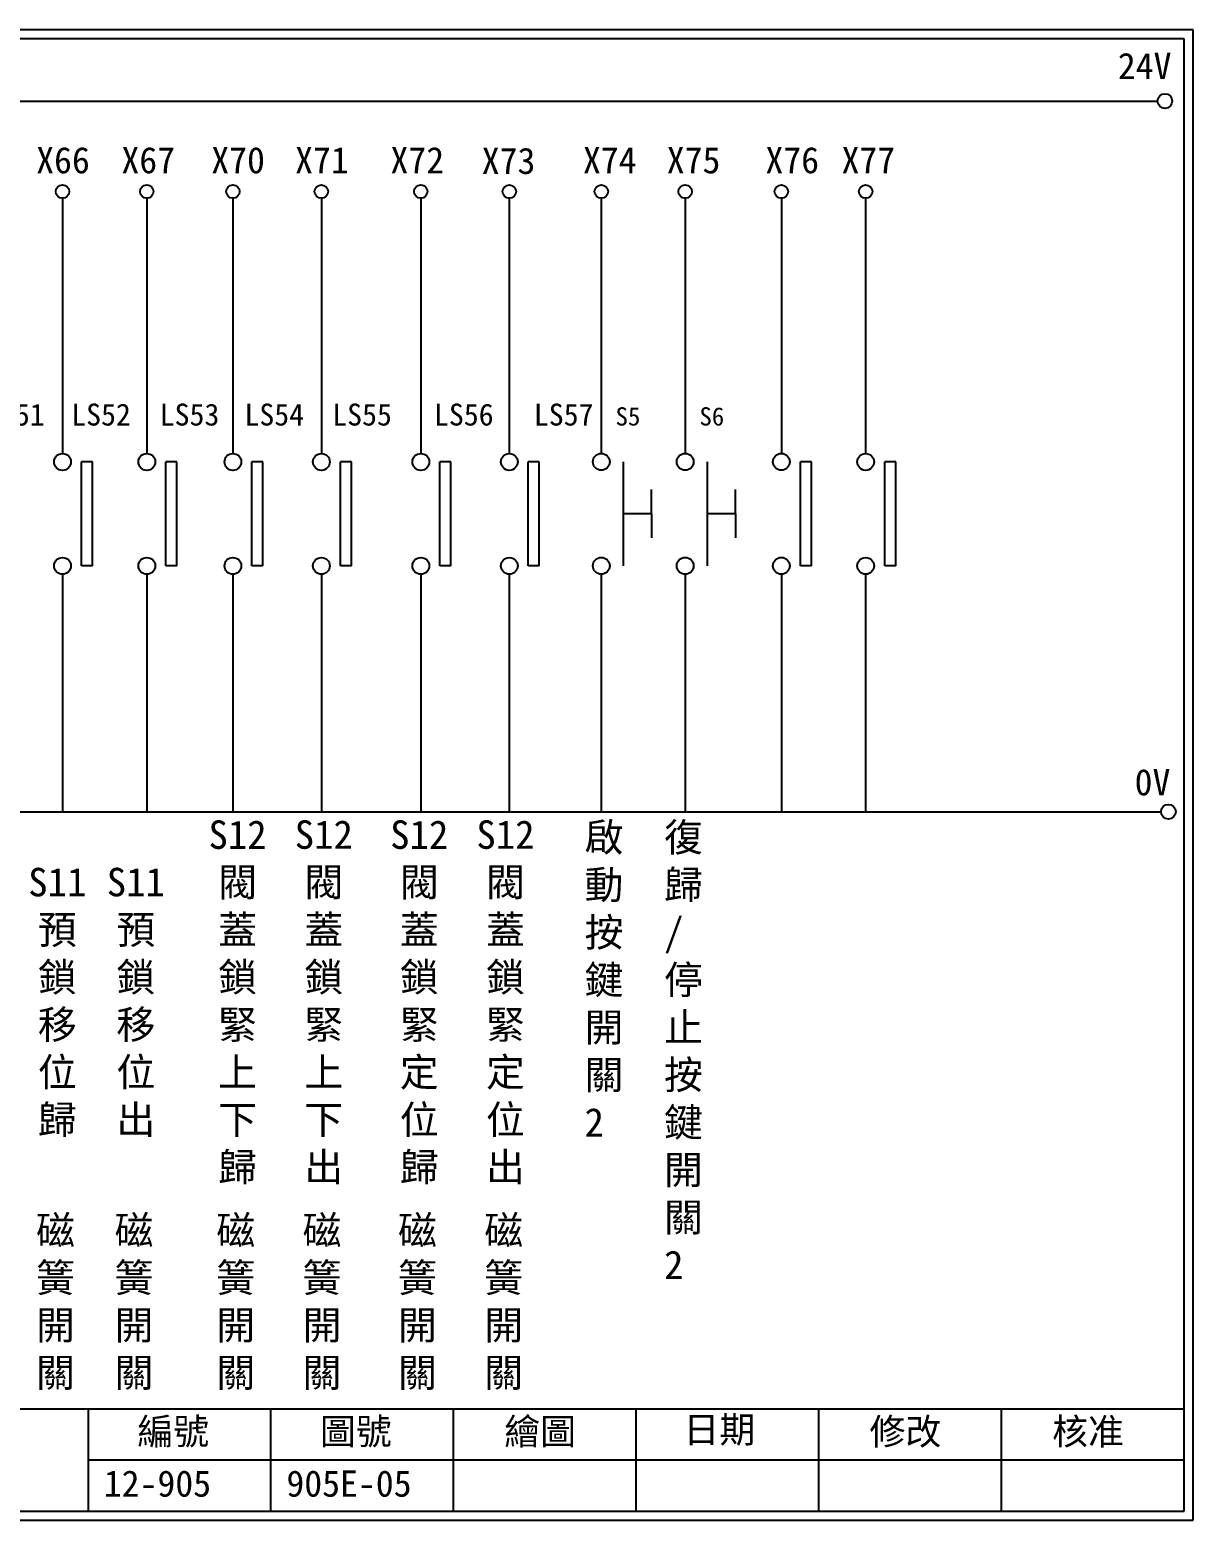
# Model space of a CAD drawing. Extents: x 325 to 612, y 3 to 207.
# Drawn here: x 453.1 to 612.3, y 3 to 207 of the extents above; entities that cross this region are included whole.
import ezdxf

# ---------------------------------------------------------------- set-up
doc = ezdxf.new("R2010")
doc.units = 0
doc.layers.get('0').update_dxf_attribs({"linetype": 'CONTINUOUS'})
doc.layers.add('圖框層', color=7, linetype='CONTINUOUS')
doc.layers.add('標尺寸層', color=3, linetype='CONTINUOUS')
doc.styles.add('CNS', font='romanc.shx', dxfattribs={"bigfont": 'chineset.shx'})
doc.styles.add('STSL', font='KAIU.TTF')

msp = doc.modelspace()

# ---------------------------------------------------------------- linework, layer by layer
for p, q in [((461.64, 147.83), (460.13, 147.83)), ((473.18, 147.83), (471.67, 147.83)), ((484.97, 147.83), (483.46, 147.83)), ((497.08, 147.83), (495.58, 147.83)), ((510.69, 147.83), (509.19, 147.83)), ((522.8, 147.83), (521.3, 147.83)), ((560.05, 147.84), (558.55, 147.84)), ((571.59, 147.83), (570.09, 147.83)), ((538.16, 140.73), (538.16, 144.04)), ((549.65, 140.73), (549.65, 144.04)), ((538.16, 140.73), (538.16, 137.42)), ((549.65, 140.73), (549.65, 137.42)), ((461.64, 133.6), (460.13, 133.6)), ((473.18, 133.6), (471.67, 133.6)), ((484.97, 133.6), (483.46, 133.6)), ((497.08, 133.6), (495.58, 133.6)), ((510.69, 133.6), (509.19, 133.6)), ((522.8, 133.6), (521.3, 133.6)), ((560.05, 133.61), (558.55, 133.61)), ((571.59, 133.6), (570.09, 133.6))]:
    msp.add_line(p, q)
for centre in [(608.44, 197.22), (608.92, 99.96)]:
    msp.add_circle(centre, 1)
at = {"layer": '圖框層', "color": 7}
for p, q in [((612.32, 206.97), (325.32, 206.97)), ((612.32, 3), (612.32, 206.97)), ((611.07, 205.72), (326.57, 205.72)), ((611.07, 4.25), (611.07, 205.72)), ((326.57, 18.25), (611.07, 18.25)), ((461.07, 4.25), (461.07, 18.25)), ((486.07, 4.25), (486.07, 18.25)), ((511.07, 4.25), (511.07, 18.25)), ((536.07, 4.25), (536.07, 18.25)), ((561.07, 4.25), (561.07, 18.25)), ((586.07, 4.25), (586.07, 18.25)), ((461.07, 11.25), (611.07, 11.25)), ((326.57, 4.25), (611.07, 4.25)), ((325.32, 3), (612.32, 3))]:
    msp.add_line(p, q, dxfattribs=at)
at = {"layer": '標尺寸層', "color": 7}
for p, q in [((329.84, 197.22), (607.44, 197.22)), ((457.53, 183.91), (457.53, 148.99)), ((469.07, 183.91), (469.07, 148.99)), ((480.86, 183.91), (480.86, 148.99)), ((492.97, 183.91), (492.97, 148.99)), ((506.58, 183.91), (506.58, 148.99)), ((518.7, 183.91), (518.7, 148.99)), ((531.29, 183.91), (531.29, 148.99)), ((542.77, 183.91), (542.77, 148.99)), ((555.94, 183.91), (555.94, 148.99)), ((567.48, 183.91), (567.48, 148.99)), ((460.13, 133.6), (460.13, 147.83)), ((461.64, 133.6), (461.64, 147.83)), ((471.67, 133.6), (471.67, 147.83)), ((473.18, 133.6), (473.18, 147.83)), ((483.46, 133.6), (483.46, 147.83)), ((484.97, 133.6), (484.97, 147.83)), ((495.58, 133.6), (495.58, 147.83)), ((497.08, 133.6), (497.08, 147.83)), ((509.19, 133.6), (509.19, 147.83)), ((510.69, 133.6), (510.69, 147.83)), ((521.3, 133.6), (521.3, 147.83)), ((522.8, 133.6), (522.8, 147.83)), ((534.3, 147.84), (534.3, 133.61)), ((545.78, 147.84), (545.78, 133.61)), ((558.55, 133.61), (558.55, 147.84)), ((560.05, 133.61), (560.05, 147.84)), ((570.09, 133.6), (570.09, 147.83)), ((571.59, 133.6), (571.59, 147.83)), ((538.16, 140.73), (534.3, 140.73)), ((549.65, 140.73), (545.78, 140.73)), ((457.53, 132.46), (457.53, 99.96)), ((469.07, 132.46), (469.07, 99.96)), ((469.07, 132.45), (469.07, 99.96)), ((480.86, 132.46), (480.86, 99.96)), ((480.86, 132.45), (480.86, 99.96)), ((492.97, 132.46), (492.97, 99.96)), ((492.97, 132.45), (492.97, 99.96)), ((506.58, 132.46), (506.58, 99.96)), ((506.58, 132.45), (506.58, 99.96)), ((518.7, 132.46), (518.7, 99.96)), ((518.7, 132.45), (518.7, 99.96)), ((531.29, 132.46), (531.29, 99.96)), ((542.77, 132.46), (542.77, 99.96)), ((555.94, 132.46), (555.94, 99.96)), ((567.48, 132.46), (567.48, 99.96)), ((567.48, 132.45), (567.48, 99.96)), ((330.05, 99.96), (607.92, 99.96))]:
    msp.add_line(p, q, dxfattribs=at)
for centre, radius in [((457.53, 184.83), 0.92), ((457.53, 184.83), 0.92), ((469.07, 184.83), 0.92), ((480.86, 184.83), 0.92), ((492.97, 184.83), 0.92), ((506.58, 184.83), 0.92), ((518.7, 184.83), 0.92), ((531.29, 184.83), 0.92), ((542.77, 184.83), 0.92), ((555.94, 184.83), 0.92), ((555.94, 184.83), 0.92), ((567.48, 184.83), 0.92), ((457.53, 147.83), 1.15), ((469.07, 147.83), 1.15), ((480.86, 147.83), 1.15), ((492.97, 147.83), 1.15), ((506.58, 147.83), 1.15), ((518.7, 147.83), 1.15), ((531.29, 147.84), 1.15), ((542.77, 147.84), 1.15), ((555.94, 147.84), 1.15), ((567.48, 147.83), 1.15), ((457.53, 133.6), 1.15), ((469.07, 133.6), 1.15), ((480.86, 133.6), 1.15), ((492.97, 133.6), 1.15), ((506.58, 133.6), 1.15), ((518.7, 133.6), 1.15), ((531.29, 133.61), 1.15), ((542.77, 133.61), 1.15), ((555.94, 133.61), 1.15), ((567.48, 133.6), 1.15)]:
    msp.add_circle(centre, radius, dxfattribs=at)

# ---------------------------------------------------------------- texts
at = {"layer": '圖框層', "color": 4, "style": 'STSL'}
for s, height, p in [('24V', 3.6, (602, 200.22)), ('X66', 3.6, (453.93, 187.33)), ('X67', 3.6, (465.6, 187.33)), ('X70', 3.6, (477.9, 187.33)), ('X71', 3.6, (489.37, 187.33)), ('X72', 3.6, (502.43, 187.33)), ('X73', 3.6, (514.92, 187.24)), ('X74', 3.6, (528.78, 187.33)), ('X75', 3.6, (540.25, 187.33)), ('X76', 3.6, (553.76, 187.33)), ('X77', 3.6, (564.18, 187.33)), ('LS51', 3, (446.94, 152.81)), ('LS52', 3, (458.73, 152.81)), ('LS53', 3, (470.84, 152.81)), ('LS54', 3, (482.44, 152.81)), ('LS55', 3, (494.46, 152.81)), ('LS56', 3, (508.39, 152.81)), ('LS57', 3, (522.06, 152.81)), ('S5', 2.5, (533.24, 152.81)), ('S6', 2.5, (544.72, 152.81)), ('0V', 3.6, (604.3, 102.2)), ('編號', 3.6, (467.78, 13.34)), ('圖號', 3.6, (492.78, 13.34)), ('繪圖', 3.6, (518.01, 13.34)), ('日期', 3.6, (542.54, 13.59)), ('修改', 3.6, (568.01, 13.34)), ('核准', 3.6, (593.01, 13.34)), ('12-905', 3.6, (463.18, 6.22)), ('905E-05', 3.6, (488.18, 6.22))]:
    msp.add_text(s, height=height, dxfattribs=at).set_placement(p)
at = {"layer": '標尺寸層', "color": 7, "char_height": 3.9, "width": 4.9608, "style": 'CNS'}
for s, insert, attachment_point in [('{\\fDFKai-SB|b0|i0|c136|p65;S12 閥蓋鎖緊上下歸}', (481.5, 73.87), 5), ('{\\fDFKai-SB|b0|i0|c136|p65;S12 閥蓋鎖緊上下出}', (493.3, 73.87), 5), ('{\\fDFKai-SB|b0|i0|c136|p65;S12 閥蓋鎖緊定位歸}', (506.37, 73.87), 5), ('{\\fDFKai-SB|b0|i0|c136|p65;S12 閥蓋鎖緊定位出}', (518.17, 73.87), 5), ('{\\fDFKai-SB|b0|i0|c136|p65;啟動按鍵開關2}', (529, 98.41), 1), ('{\\fDFKai-SB|b0|i0|c136|p65;復歸\\P/\\P停止按鍵開關2}', (539.88, 98.41), 1), ('{\\fDFKai-SB|b0|i0|c136|p65;S11 預鎖移位歸}', (456.82, 73.87), 5), ('{\\fDFKai-SB|b0|i0|c136|p65;S11 預鎖移位出}', (467.57, 73.87), 5), ('{\\fDFKai-SB|b0|i0|c136|p65;磁簧開關}', (456.57, 32.72), 5), ('{\\fDFKai-SB|b0|i0|c136|p65;磁簧開關}', (467.32, 32.72), 5), ('{\\fDFKai-SB|b0|i0|c136|p65;磁簧開關}', (481.25, 32.72), 5), ('{\\fDFKai-SB|b0|i0|c136|p65;磁簧開關}', (493.06, 32.72), 5), ('{\\fDFKai-SB|b0|i0|c136|p65;磁簧開關}', (506.12, 32.72), 5), ('{\\fDFKai-SB|b0|i0|c136|p65;磁簧開關}', (517.93, 32.72), 5)]:
    msp.add_mtext(s, dxfattribs=dict(at, insert=insert, attachment_point=attachment_point))

doc.saveas('drawing.dxf')
